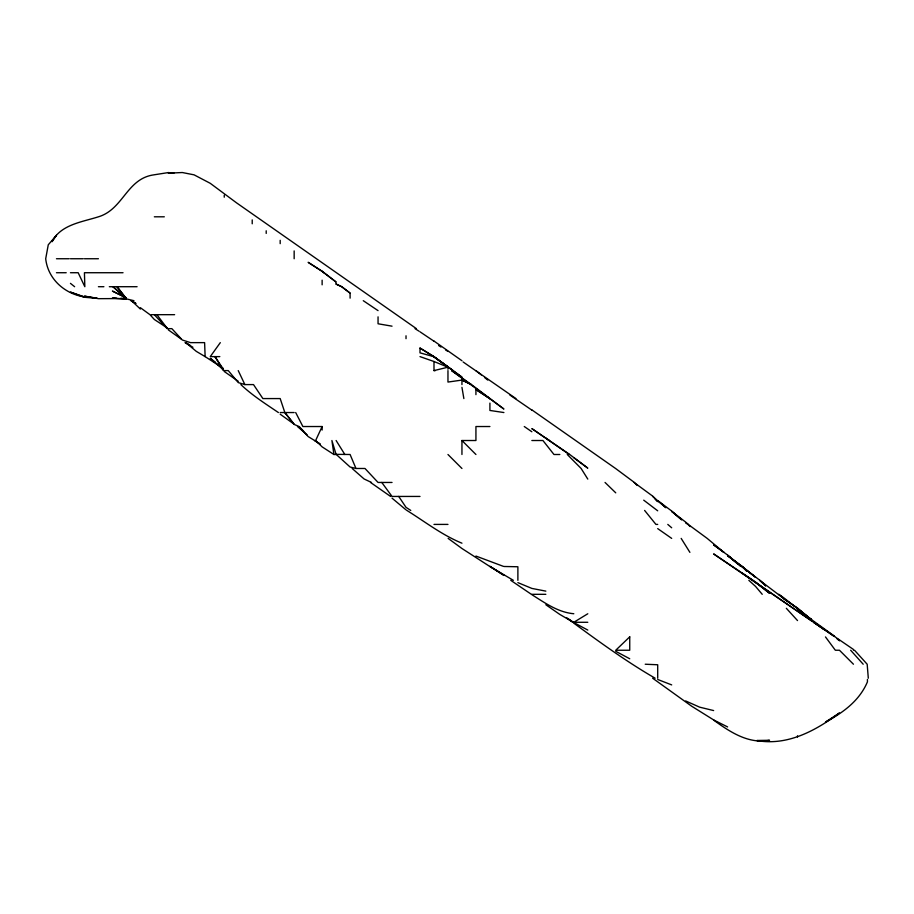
<?xml version="1.0" encoding="UTF-8"?>
<svg xmlns="http://www.w3.org/2000/svg" width="914" height="914" viewBox="0 0 914 914"><rect width="100%" height="100%" fill="white"/><g stroke="black" fill="none" stroke-linecap="round" stroke-linejoin="round"><path stroke-width="1.37" d="M295.69 412.545L302.877 426.53L322.128 426.53L315.638 440.514L322.128 446.877L333.918 454.498L336.112 454.498L331.908 440.514L333.918 454.498M52.098 241.547C60.85 224.536 81.986 222.068 98.415 216.812L98.472 216.801C123.401 209.295 126.658 178.596 153.872 174.848L168.325 172.575L173.923 173.134M52.098 241.616L56.462 235.332L48.271 244.769L45.7 258.742C47.905 279.044 64.757 293.965 84.431 296.913L70.447 292.114L84.431 297.267L97.021 298.352M220.308 342.636L210.266 356.62L219.828 356.62M587.793 613.762L573.809 622.285L587.793 622.285M756.975 740.591C787.697 746.041 815.756 730.594 839.463 712.966L825.491 722.071C842.994 712.76 859.503 700.718 867.432 681.855L867.432 679.422M420.006 356.62L433.99 361.51L433.99 370.604L447.963 367.188L447.963 369.233M461.947 380.075L471.43 384.588L451.619 370.604L503.9 409.026L471.487 384.588L461.947 380.075L447.963 382.063L447.963 370.604M168.325 173.192L182.309 172.529L194.099 174.848L210.266 183.326L236.498 202.817L416.407 328.652M756.975 740.477L769.554 740.283C748.532 744.304 729.863 731.863 713.72 720.152M154.34 216.801L164.314 216.801M56.462 258.742L69.213 258.742M70.447 258.742L83.243 258.742M84.431 258.742L98.415 258.742M56.462 272.726L66.208 272.726M70.447 272.726L78.17 272.726L84.831 286.71L84.431 272.726L123.036 272.726M98.415 286.71L103.899 286.71M109.314 286.71L137.1 286.71M133.947 300.695L126.383 298.889L117.083 286.71L126.383 298.764L112.982 286.71L126.383 298.101L112.399 291.063L125.104 297.164M363.281 300.695L378.053 310.623M151.324 314.679L174.608 314.679M168.325 328.652L171.855 328.652L182.309 340.008L190.546 342.636L204.61 342.636L205.136 356.62L223.085 368.273M224.25 370.604L228.272 370.604L238.234 382.589L244.883 384.588L253.498 384.588L262.878 398.573L280.187 398.573L284.837 412.545L294.159 424.404L298.992 426.53L303.574 431.122M433.99 370.604L435.372 370.604M280.187 412.545L294.159 412.545M503.9 412.545L489.915 410.455L489.915 403.108M489.915 426.53L475.931 426.53L475.931 440.514L461.947 440.514L461.947 454.498M531.857 440.514L542.927 440.514L553.975 454.498L559.825 454.498M336.112 454.349L350.096 454.498L355.98 468.482L364.994 468.482L378.053 482.455L392.037 482.455M420.006 496.439L392.037 496.439L381.778 482.455M433.99 524.408L447.963 524.408M657.703 524.408L655.932 524.408L644.61 510.423M531.857 594.317L545.841 594.317M853.448 650.242L854.521 650.242L867.18 664.227L868.3 678.211M503.9 566.486L517.884 566.76L517.884 580.333M116.592 298.238L112.399 298.113L126.383 299.232M120.785 298.364L126.383 298.535L98.415 298.672L84.431 296.147L97.021 298.238M645.227 664.227L657.703 664.764L657.703 678.211M392.037 326.172L378.053 323.773L378.053 316.85M545.841 591.13L531.857 588.422L517.884 582.618M573.809 613.74C557.928 612.311 544.915 602.863 531.857 594.671M713.628 710.566L699.644 707.162L685.66 700.947M355.98 468.482L350.096 467.02L336.283 454.498M433.613 356.62L420.006 352.85L420.006 348.063L433.91 356.62L420.006 348.063M503.374 566.349L475.931 556.055M657.703 679.479L671.687 684.906M433.99 361.51L447.963 367.188M461.947 543.19C442.068 535.067 424.976 521.7 406.867 510.423M336.112 284.094L341.722 286.71L350.096 293.108L341.722 286.71L336.112 284.094L336.112 283.054M371.495 482.455L364.069 478.959L352.176 468.482M714.062 720.152L727.613 726.938M615.75 651.316L629.735 658.766M573.809 622.56L587.793 630.077M448.134 538.392L461.947 548.503L489.915 566.543L513.394 580.333M655.144 678.211C626.787 661.805 600.178 642.519 573.809 623.154M130.839 300.695L135.603 303.414M185.016 342.636L192.911 347.263M509.875 395.042L531.857 410.123M713.628 719.912L691.601 706.168L652.642 678.211M205.136 356.62L196.293 351.364L185.816 342.636L190.466 345.572M135.935 303.414L131.502 300.695L140.356 309.046M438.651 345.572L440.982 347.034M445.632 349.971L447.963 351.444M503.9 575.169L489.915 566.349L503.9 575.454M415.036 328.652L419.012 331.176M278.393 412.545C265.403 403.737 252.264 395.396 240.862 384.588M322.128 271.355L308.144 262.318L322.128 271.264L336.112 282.026L322.128 271.355L323.933 272.726M475.931 389.547L489.915 398.664L475.931 389.547L475.931 394.642M531.354 594.317L510.755 580.333M390.575 496.439L370.536 482.455M410.752 510.423L406.022 507.35L398.721 496.439M167.159 327.898L154.34 319.489L149.965 314.679L140.356 307.687M314.53 440.514L319.957 444.067M833.956 636.258L813.746 622.285L853.448 649.454M755.581 582.115L769.554 593.289L753.045 580.333L713.628 553.907L825.491 630.397L813.563 622.285M741.597 572.712L811.506 620.823M463.112 361.967L515.953 398.573M569.308 454.498L531.857 428.597L569.73 454.498L587.793 468.128L573.809 457.697M420.006 331.805L433.99 341.219M545.841 438.103L549.383 440.514M524.27 426.53L531.857 431.762M567.708 618.39L573.341 622.285L559.825 614.437L545.841 604.737M531.857 409.872L615.75 468.608L634.362 482.455L637.172 485.483M657.703 528.612L671.687 538.392M224.25 371.495L238.234 381.252M461.947 360.733L433.99 341.048M447.963 366.88L433.99 356.883L461.947 377.116L433.99 356.677L453.093 370.604M168.325 329.863L181.235 339.071M280.187 414.202L294.159 424.199L284.837 412.545M634.053 482.455L653.11 496.439L657.703 501.615L655.178 499.033M566.292 617.601L572.758 622.285M643.719 500.164L657.703 510.812M688.071 524.408L685.66 522.557L707.185 538.392L723.911 552.364L713.628 544.847L727.613 555.061L740.534 566.349M834.596 636.258L797.522 609.501L811.506 619.612L783.538 597.607L778.739 594.317L783.538 598.384L759.705 580.333L765.612 585.805M215.647 362.447L210.266 358.334L223.256 369.724M217.795 364.08L221.028 366.548M319.969 443.827L308.144 436.549L298.992 426.53M652.653 496.439L665.929 507.716L657.703 500.575L671.687 511.006L681.673 519.792M70.447 283.363L74.628 286.71M475.931 370.604L481.335 374.911M484.557 377.493L487.756 380.087M392.037 498.164L406.022 509.863M681.364 519.643L671.687 511.406L685.66 522.088L690.127 526.555M737.301 563.584L727.613 555.289L755.581 577.26L741.905 566.349L746.784 571.261M297.484 426.53L307.081 434.801M667.791 524.408L671.687 527.778M850.66 650.242L863.193 664.227M748.84 580.333L755.581 586.445L762.23 594.317M765.704 585.805L759.934 580.333L727.613 555.746L742.145 566.349L746.944 571.261M567.274 454.498L581.133 468.482L587.793 479.096M605.045 482.455L615.75 492.84M853.448 664.227L839.463 650.242L835.339 650.242L825.491 636.932M461.947 440.514L475.931 454.498M447.963 454.498L461.947 468.482M154.34 314.679L167.136 328.652M786.337 608.301L797.522 620.572M156.9 314.679L167.399 328.652M681.17 538.392L689.899 552.364M223.484 369.439L214.996 356.62L223.37 370.604M336.112 440.514L344.841 454.498M238.234 370.604L244.883 384.588M461.947 387.342L463.866 398.573M797.522 735.781L797.522 736.992M461.947 377.676L461.947 384.588M406.022 335.792L406.022 338.671M350.096 293.897L350.096 298.158M322.128 280.175L322.128 284.825M322.128 426.53L322.128 430.06M294.159 250.916L294.159 258.742M280.187 240.302L280.187 243.661M266.203 230.785L266.203 233.424M252.218 219.886L252.218 223.793M224.25 195.276L224.25 197.207M629.735 636.83L615.75 650.242L629.735 650.242L629.735 636.83M797.522 608.118L783.538 598.624L797.522 608.301L811.506 619.863L797.522 608.118M839.463 640.657L837.258 638.897L839.463 640.657"/></g></svg>
